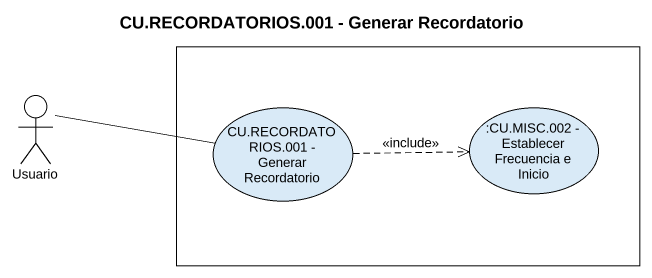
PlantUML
@startuml
title CU.RECORDATORIOS.001 - Generar Recordatorio
rectangle " " as rectangle1 {
  usecase "CU.RECORDATORIOS.001 - Generar Recordatorio" as CU_RECORDATORIOS_001
  usecase ":CU.MISC.002 - Establecer Frecuencia e Inicio" as CU_MISC_002_Establecer
}
actor Usuario
Usuario -right- CU_RECORDATORIOS_001
CU_RECORDATORIOS_001 .right.> CU_MISC_002_Establecer : <<include>>
@enduml
